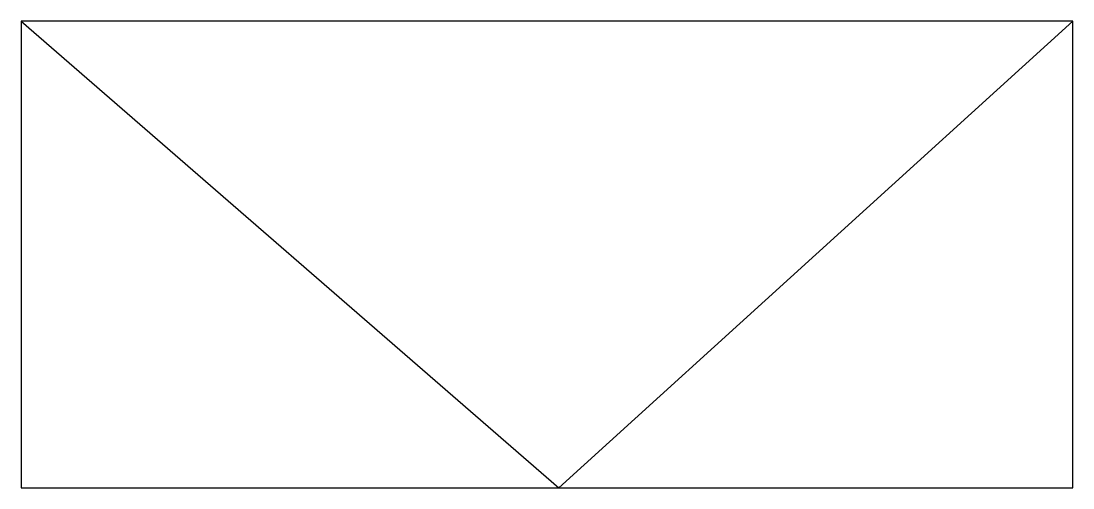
# Model space of a CAD drawing. Header units: millimetres. Extents: x -0.94 to 0.9, y -0.41 to 0.41.
import ezdxf

# ---------------------------------------------------------------- set-up
doc = ezdxf.new("R2010")
doc.units = ezdxf.units.MM

msp = doc.modelspace()

# ---------------------------------------------------------------- linework, layer by layer
for p, q in [((-0.9411, 0.4084), (-0.0011, -0.4084)), ((-0.0011, -0.4084), (0.8976, 0.4084))]:
    msp.add_line(p, q)
msp.add_lwpolyline([(-0.9411, -0.4084), (0.8976, -0.4084), (0.8976, 0.4084), (-0.9411, 0.4084)], close=True)

doc.saveas('drawing.dxf')
